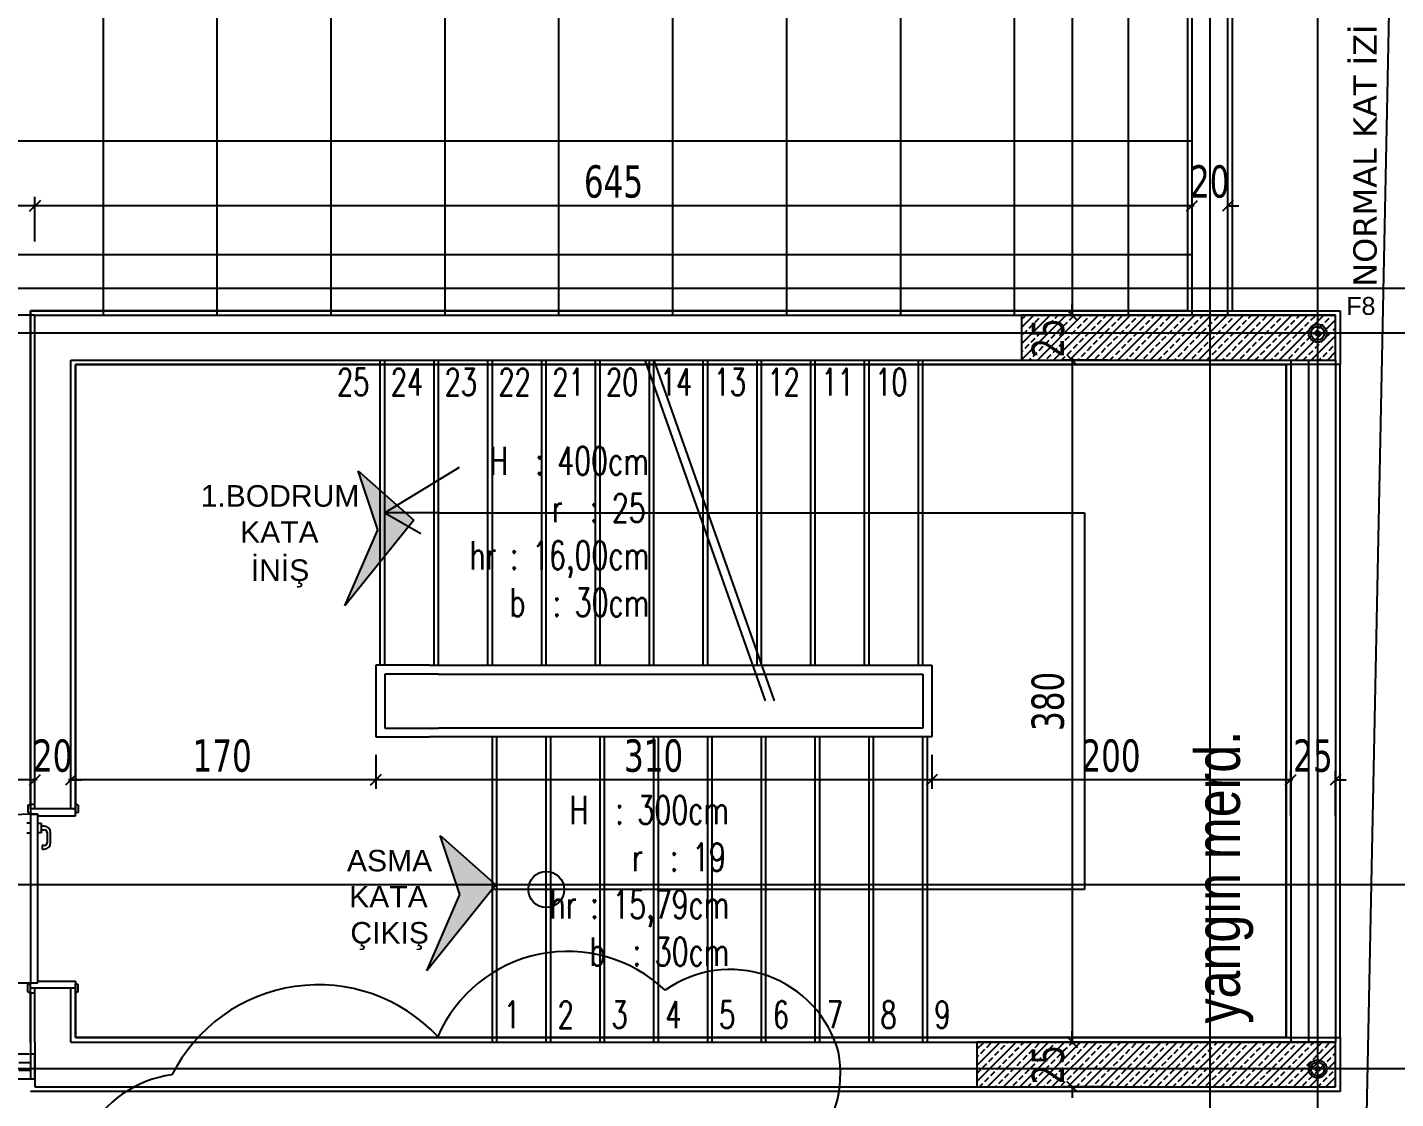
# Model space of a CAD drawing. Header units: millimetres. Extents: x 43168.9 to 43194.6, y -25545.1 to -25543.4.
# Drawn here: x 43172.054 to 43172.2066, y -25544.5522 to -25544.4328 of the extents above; entities that cross this region are included whole.
import ezdxf
from ezdxf.enums import TextEntityAlignment as Align

# ---------------------------------------------------------------- set-up
doc = ezdxf.new("R2010")
doc.units = ezdxf.units.MM
doc.header["$LTSCALE"] = 200
for name, pattern in [('DASHDOT', [1, 0.5, -0.25, 0, -0.25]), ('DASHDOT2', [0.5, 0.25, -0.125, 0, -0.125]), ('DOT2', [0.125, 0, -0.125]), ('HIDDEN2', [0.1875, 0.125, -0.0625])]:
    doc.linetypes.add(name, pattern=pattern)
for name, color, linetype in [('aks_sgh', 5, 'DASHDOT2'), ('dograma_sgh', 43, 'Continuous'), ('duv_sgh', 4, 'Continuous'), ('gor-3_sgh', 191, 'Continuous'), ('gor-4_sgh', 17, 'Continuous'), ('izd-alt_sgh', 8, 'HIDDEN2'), ('izd.tas.ust_sgh', 213, 'DOT2'), ('kesitcizgisi_sgh', 22, 'Continuous'), ('kolon-b.a_sgh', 6, 'Continuous'), ('merdi_sgh', 3, 'Continuous'), ('olcuic_sgh', 183, 'Continuous'), ('sembol_sgh', 8, 'Continuous'), ('siva_sgh', 145, 'Continuous'), ('tarama-betonarme_sgh', 223, 'Continuous'), ('tarama-zemin_sgh', 197, 'Continuous'), ('yapi-yaklasma_sgh', 41, 'DASHDOT'), ('yazi-genel_sgh', 7, 'Continuous'), ('yazi-mahal_sgh', 12, 'Continuous'), ('yazi-merdi_sgh', 9, 'Continuous')]:
    doc.layers.add(name, color=color, linetype=linetype)
doc.styles.add('1-200', font='arial.ttf', dxfattribs={"height": 60})
doc.styles.add('dim', font='VERDANA.TTF', dxfattribs={"width": 0.7})
doc.styles.add('text1', font='VERDANA.TTF')
doc.styles.add('text2', font='arial.ttf')
doc.styles.add('text3', font='simplex8.shx', dxfattribs={"width": 0.7})

msp = doc.modelspace()

# ---------------------------------------------------------------- hatches: boundary and pattern name
h = msp.add_hatch(color=256)
edge = h.paths.add_edge_path()
edge.add_arc((43172.19788, -25544.46692), 0.001, 0, 360)
edge = h.paths.add_edge_path(flags=16)
edge.add_arc((43172.19788, -25544.46692), 0.00075, 0, 360)
for points in [[(43172.0909, -25544.48227), (43172.09711, -25544.48775), (43172.08942, -25544.49732), (43172.09309, -25544.48883)], [(43172.10006, -25544.52291), (43172.10627, -25544.52839), (43172.09857, -25544.53797), (43172.10224, -25544.52947)]]:
    msp.add_hatch(color=251).paths.add_polyline_path(points)
h = msp.add_hatch(color=256)
edge = h.paths.add_edge_path()
edge.add_arc((43172.19788, -25544.54892), 0.001, 0, 360)
edge = h.paths.add_edge_path(flags=16)
edge.add_arc((43172.19788, -25544.54892), 0.00075, 0, 360)

# ---------------------------------------------------------------- linework, layer by layer
at = {"color": 0, "linetype": 'ByBlock', "lineweight": -2}
for p, q in [((43172.05548, -25544.45211), (43172.05428, -25544.45331)), ((43172.05428, -25544.45331), (43172.05548, -25544.45211)), ((43172.18328, -25544.45331), (43172.18448, -25544.45211)), ((43172.18328, -25544.45331), (43172.18448, -25544.45211)), ((43172.18848, -25544.45211), (43172.18728, -25544.45331)), ((43172.16991, -25544.46432), (43172.17111, -25544.46552)), ((43172.16991, -25544.46432), (43172.17111, -25544.46552)), ((43172.19768, -25544.46712), (43172.19768, -25544.46672)), ((43172.19768, -25544.46672), (43172.19808, -25544.46672)), ((43172.19808, -25544.46712), (43172.19768, -25544.46712)), ((43172.19781, -25544.46685), (43172.19795, -25544.46699)), ((43172.19781, -25544.46699), (43172.19795, -25544.46685)), ((43172.19808, -25544.46672), (43172.19808, -25544.46712)), ((43172.17111, -25544.47052), (43172.16991, -25544.46932)), ((43172.17111, -25544.47052), (43172.16991, -25544.46932)), ((43172.05428, -25544.5173), (43172.05548, -25544.5161)), ((43172.05428, -25544.5173), (43172.05548, -25544.5161)), ((43172.05948, -25544.5161), (43172.05828, -25544.5173)), ((43172.05948, -25544.5161), (43172.05828, -25544.5173)), ((43172.09348, -25544.5161), (43172.09228, -25544.5173)), ((43172.09228, -25544.5173), (43172.09348, -25544.5161)), ((43172.15548, -25544.5161), (43172.15428, -25544.5173)), ((43172.15428, -25544.5173), (43172.15548, -25544.5161)), ((43172.19428, -25544.5173), (43172.19548, -25544.5161)), ((43172.19428, -25544.5173), (43172.19548, -25544.5161)), ((43172.20048, -25544.5161), (43172.19928, -25544.5173)), ((43172.16991, -25544.54532), (43172.17111, -25544.54652)), ((43172.16991, -25544.54532), (43172.17111, -25544.54652)), ((43172.19768, -25544.54912), (43172.19768, -25544.54872)), ((43172.19768, -25544.54872), (43172.19808, -25544.54872)), ((43172.19781, -25544.54885), (43172.19795, -25544.54899)), ((43172.19781, -25544.54899), (43172.19795, -25544.54885)), ((43172.19808, -25544.54872), (43172.19808, -25544.54912)), ((43172.17111, -25544.55152), (43172.16991, -25544.55032)), ((43172.19808, -25544.54912), (43172.19768, -25544.54912))]:
    msp.add_line(p, q, dxfattribs=at)
at = {"color": 0}
for p, q in [((43172.0909, -25544.48227), (43172.09711, -25544.48775)), ((43172.09309, -25544.48883), (43172.0909, -25544.48227)), ((43172.09711, -25544.48775), (43172.08942, -25544.49732)), ((43172.08942, -25544.49732), (43172.09309, -25544.48883)), ((43172.10006, -25544.52291), (43172.10627, -25544.52839)), ((43172.10224, -25544.52947), (43172.10006, -25544.52291)), ((43172.10627, -25544.52839), (43172.09857, -25544.53797)), ((43172.09857, -25544.53797), (43172.10224, -25544.52947))]:
    msp.add_line(p, q, dxfattribs=at)
at = {"color": 0, "linetype": 'Continuous', "lineweight": -2}
for centre, radius in [((43172.19788, -25544.46692), 0.001), ((43172.19788, -25544.46692), 0.00075), ((43172.19788, -25544.54892), 0.001), ((43172.19788, -25544.54892), 0.00075)]:
    msp.add_circle(centre, radius, dxfattribs=at)
for centre, radius, start, end in [((43172.11426, -25544.55159), 0.01578, 46.492, 156.492), ((43172.13238, -25544.55035), 0.01252, 15.4341, 125.4341), ((43172.08647, -25544.55782), 0.01828, 43.243, 153.243), ((43172.13189, -25544.54941), 0.01279, 260.8187, 10.8187), ((43172.07174, -25544.56191), 0.01243, 97.3446, 207.3446)]:
    msp.add_arc(centre, radius, start, end)
at = {"layer": 'aks_sgh'}
for p, q in [((43172.18588, -25543.74092), (43172.18588, -25544.60992)), ((43172.19788, -25543.74092), (43172.19788, -25544.60992)), ((43172.26688, -25544.46192), (43171.46488, -25544.46192)), ((43172.26688, -25544.46692), (43171.46488, -25544.46692)), ((43172.26688, -25544.54892), (43171.46488, -25544.54892))]:
    msp.add_line(p, q, dxfattribs=at)
at = {"layer": 'dograma_sgh'}
for p, q in [((43172.05408, -25544.51952), (43172.05438, -25544.51942)), ((43172.05408, -25544.51952), (43172.05408, -25544.52032)), ((43172.05438, -25544.51942), (43172.05438, -25544.52042)), ((43172.05938, -25544.51992), (43172.05438, -25544.51992)), ((43172.05438, -25544.51992), (43172.05438, -25544.52052)), ((43172.05968, -25544.51952), (43172.05938, -25544.51942)), ((43172.05938, -25544.51942), (43172.05938, -25544.52042)), ((43172.05938, -25544.52072), (43172.05938, -25544.51992)), ((43172.05968, -25544.51952), (43172.05968, -25544.52032)), ((43172.05408, -25544.52032), (43172.05438, -25544.52042)), ((43172.05518, -25544.52052), (43172.05438, -25544.52052)), ((43172.05438, -25544.52052), (43172.05438, -25544.53932)), ((43172.05438, -25544.52052), (43172.05468, -25544.52052)), ((43172.05468, -25544.52052), (43172.05518, -25544.52052)), ((43172.05518, -25544.53932), (43172.05518, -25544.52052)), ((43172.05518, -25544.52052), (43172.05518, -25544.52072)), ((43172.05518, -25544.52072), (43172.05938, -25544.52072)), ((43172.05968, -25544.52032), (43172.05938, -25544.52042)), ((43172.05438, -25544.52152), (43172.05398, -25544.52152)), ((43172.05398, -25544.52262), (43172.05438, -25544.52262)), ((43172.05518, -25544.52152), (43172.05558, -25544.52152)), ((43172.05558, -25544.52262), (43172.05518, -25544.52262)), ((43172.05558, -25544.52152), (43172.05558, -25544.52262)), ((43172.05592, -25544.52187), (43172.05558, -25544.52187)), ((43172.05558, -25544.52227), (43172.05592, -25544.52227)), ((43172.05622, -25544.52257), (43172.05622, -25544.52371)), ((43172.05662, -25544.52371), (43172.05662, -25544.52257)), ((43172.05592, -25544.52401), (43172.05568, -25544.52401)), ((43172.05568, -25544.52401), (43172.05568, -25544.52441)), ((43172.05568, -25544.52441), (43172.05592, -25544.52441)), ((43172.05408, -25544.53952), (43172.05438, -25544.53942)), ((43172.05408, -25544.54032), (43172.05408, -25544.53952)), ((43172.05438, -25544.53932), (43172.05518, -25544.53932)), ((43172.05438, -25544.53992), (43172.05438, -25544.53932)), ((43172.05438, -25544.53932), (43172.05468, -25544.53932)), ((43172.05438, -25544.54042), (43172.05438, -25544.53942)), ((43172.05468, -25544.53932), (43172.05518, -25544.53932)), ((43172.05518, -25544.53932), (43172.05518, -25544.53912)), ((43172.05518, -25544.53912), (43172.05938, -25544.53912)), ((43172.05938, -25544.53912), (43172.05938, -25544.53992)), ((43172.05968, -25544.53952), (43172.05938, -25544.53942)), ((43172.05938, -25544.54042), (43172.05938, -25544.53942)), ((43172.05968, -25544.54032), (43172.05968, -25544.53952)), ((43172.05408, -25544.54032), (43172.05438, -25544.54042)), ((43172.05938, -25544.53992), (43172.05438, -25544.53992)), ((43172.05968, -25544.54032), (43172.05938, -25544.54042)), ((43172.05488, -25544.54728), (43172.05439, -25544.54728)), ((43172.05439, -25544.54728), (43172.05439, -25544.55001)), ((43172.05488, -25544.55001), (43172.05488, -25544.54728)), ((43172.05306, -25544.54819), (43172.05439, -25544.54819)), ((43172.05439, -25544.54819), (43172.05439, -25544.5491)), ((43172.05439, -25544.5491), (43172.05306, -25544.5491)), ((43172.05439, -25544.55001), (43172.05488, -25544.55001))]:
    msp.add_line(p, q, dxfattribs=at)
at = {"layer": 'dograma_sgh', "color": 145}
msp.add_line((43172.03558, -25544.53932), (43172.05438, -25544.53932), dxfattribs=at)
msp.add_arc((43172.05438, -25544.53932), 0.0188, 90, 180, dxfattribs=at)
at = {"layer": 'dograma_sgh'}
for centre, radius, start, end in [((43172.05592, -25544.52257), 0.0007, 360, 90), ((43172.05592, -25544.52257), 0.0003, 360, 90), ((43172.05592, -25544.52371), 0.0003, 270, 360), ((43172.05592, -25544.52371), 0.0007, 270, 360)]:
    msp.add_arc(centre, radius, start, end, dxfattribs=at)
at = {"layer": 'duv_sgh'}
for p, q in [((43172.18388, -25544.46492), (43172.18388, -25544.34992)), ((43172.18788, -25544.46492), (43172.18788, -25544.34992)), ((43172.05488, -25544.51992), (43172.05488, -25544.46492)), ((43172.05488, -25544.46492), (43172.19988, -25544.46492)), ((43172.19988, -25544.46992), (43172.19988, -25544.46492)), ((43172.05888, -25544.51992), (43172.05888, -25544.46992)), ((43172.05888, -25544.46992), (43172.19488, -25544.46992)), ((43172.19488, -25544.46992), (43172.19988, -25544.46992)), ((43172.05938, -25544.51992), (43172.05438, -25544.51992)), ((43172.05938, -25544.53992), (43172.05438, -25544.53992)), ((43172.05488, -25544.54592), (43172.05488, -25544.53992)), ((43172.05888, -25544.54592), (43172.05888, -25544.53992)), ((43172.05488, -25544.54592), (43172.05488, -25544.55092)), ((43172.05488, -25544.54592), (43172.05488, -25544.54592)), ((43172.05888, -25544.54592), (43172.19488, -25544.54592)), ((43172.19488, -25544.54592), (43172.19988, -25544.54592)), ((43172.19988, -25544.55092), (43172.19988, -25544.54592)), ((43172.05488, -25544.55092), (43172.19988, -25544.55092))]:
    msp.add_line(p, q, dxfattribs=at)
at = {"layer": 'gor-3_sgh'}
for p, q in [((43172.19438, -25544.54542), (43172.19438, -25544.47042)), ((43172.20038, -25544.54542), (43172.20038, -25544.47042))]:
    msp.add_line(p, q, dxfattribs=at)
at = {"layer": 'gor-4_sgh'}
for p, q in [((43172.19688, -25544.46992), (43172.19688, -25544.54592)), ((43172.19788, -25544.46992), (43172.19788, -25544.54592)), ((43172.05422, -25544.54728), (43172.01137, -25544.54728)), ((43172.03155, -25544.55001), (43172.05453, -25544.55001))]:
    msp.add_line(p, q, dxfattribs=at)
at = {"layer": 'izd-alt_sgh'}
for p, q in [((43172.09338, -25544.50392), (43172.09338, -25544.46992)), ((43172.09938, -25544.50392), (43172.09938, -25544.46992)), ((43172.10538, -25544.50392), (43172.10538, -25544.46992)), ((43172.11138, -25544.50392), (43172.11138, -25544.46992)), ((43172.11738, -25544.50392), (43172.11738, -25544.46992)), ((43172.12338, -25544.50392), (43172.12338, -25544.46992)), ((43172.12938, -25544.50392), (43172.12938, -25544.46992)), ((43172.13538, -25544.50392), (43172.13538, -25544.46992)), ((43172.14138, -25544.50392), (43172.14138, -25544.46992)), ((43172.14738, -25544.50392), (43172.14738, -25544.46992)), ((43172.15338, -25544.50392), (43172.15338, -25544.46992)), ((43172.19488, -25544.46992), (43172.19488, -25544.54592)), ((43172.19988, -25544.46992), (43172.19988, -25544.54592)), ((43172.10638, -25544.54592), (43172.10638, -25544.51192)), ((43172.11238, -25544.54592), (43172.11238, -25544.51192)), ((43172.11838, -25544.54592), (43172.11838, -25544.51192)), ((43172.12438, -25544.54592), (43172.12438, -25544.51192)), ((43172.13038, -25544.54592), (43172.13038, -25544.51192)), ((43172.13638, -25544.54592), (43172.13638, -25544.51192)), ((43172.14238, -25544.54592), (43172.14238, -25544.51192)), ((43172.14838, -25544.54592), (43172.14838, -25544.51192)), ((43172.15438, -25544.54592), (43172.15438, -25544.51192))]:
    msp.add_line(p, q, dxfattribs=at)
at = {"layer": 'izd.tas.ust_sgh'}
msp.add_line((43172.19988, -25543.86693), (43172.19988, -25544.46492), dxfattribs=at)
at = {"layer": 'kesitcizgisi_sgh', "linetype": 'DASHDOT'}
msp.add_line((43171.50963, -25544.52837), (43172.22213, -25544.52837), dxfattribs=at)
at = {"layer": 'kolon-b.a_sgh'}
for p, q in [((43172.19988, -25544.46492), (43172.16488, -25544.46492)), ((43172.16488, -25544.46492), (43172.16488, -25544.46992)), ((43172.19988, -25544.46992), (43172.19988, -25544.46492)), ((43172.16488, -25544.46992), (43172.19988, -25544.46992)), ((43172.19988, -25544.54592), (43172.15988, -25544.54592)), ((43172.15988, -25544.54592), (43172.15988, -25544.55092)), ((43172.19988, -25544.55092), (43172.19988, -25544.54592)), ((43172.15988, -25544.55092), (43172.19988, -25544.55092))]:
    msp.add_line(p, q, dxfattribs=at)
at = {"layer": 'merdi_sgh'}
for p, q in [((43172.09388, -25544.50392), (43172.09388, -25544.46992)), ((43172.09988, -25544.50392), (43172.09988, -25544.46992)), ((43172.10588, -25544.50392), (43172.10588, -25544.46992)), ((43172.11188, -25544.50392), (43172.11188, -25544.46992)), ((43172.11788, -25544.50392), (43172.11788, -25544.46992)), ((43172.12388, -25544.50392), (43172.12388, -25544.46992)), ((43172.12988, -25544.50392), (43172.12988, -25544.46992)), ((43172.13588, -25544.50392), (43172.13588, -25544.46992)), ((43172.14188, -25544.50392), (43172.14188, -25544.46992)), ((43172.14788, -25544.50392), (43172.14788, -25544.46992)), ((43172.15388, -25544.50392), (43172.15388, -25544.46992)), ((43172.10588, -25544.54592), (43172.10588, -25544.51192)), ((43172.11188, -25544.54592), (43172.11188, -25544.51192)), ((43172.11788, -25544.54592), (43172.11788, -25544.51192)), ((43172.12388, -25544.54592), (43172.12388, -25544.51192)), ((43172.12988, -25544.54592), (43172.12988, -25544.51192)), ((43172.13588, -25544.54592), (43172.13588, -25544.51192)), ((43172.14188, -25544.54592), (43172.14188, -25544.51192)), ((43172.14788, -25544.54592), (43172.14788, -25544.51192)), ((43172.15388, -25544.54592), (43172.15388, -25544.51192))]:
    msp.add_line(p, q, dxfattribs=at)
at = {"layer": 'merdi_sgh', "color": 43}
for p, q in [((43172.09888, -25544.50392), (43172.09288, -25544.50392)), ((43172.09288, -25544.50392), (43172.09288, -25544.51192)), ((43172.09888, -25544.50392), (43172.15488, -25544.50392)), ((43172.15488, -25544.50392), (43172.15488, -25544.50392)), ((43172.15488, -25544.50392), (43172.15488, -25544.51192)), ((43172.09988, -25544.50492), (43172.09388, -25544.50492)), ((43172.09388, -25544.50492), (43172.09388, -25544.51092)), ((43172.09988, -25544.50492), (43172.15388, -25544.50492)), ((43172.15388, -25544.50492), (43172.15388, -25544.50492)), ((43172.15388, -25544.50492), (43172.15388, -25544.51092)), ((43172.09288, -25544.51192), (43172.09888, -25544.51192)), ((43172.09388, -25544.51092), (43172.09988, -25544.51092)), ((43172.15488, -25544.51192), (43172.09888, -25544.51192)), ((43172.15388, -25544.51092), (43172.09988, -25544.51092)), ((43172.15388, -25544.51092), (43172.15388, -25544.51092)), ((43172.15488, -25544.51192), (43172.15488, -25544.51192))]:
    msp.add_line(p, q, dxfattribs=at)
at = {"layer": 'olcuic_sgh'}
for p, q in [((43172.17051, -25544.21767), (43172.17051, -25544.46517)), ((43172.05513, -25544.45271), (43172.01063, -25544.45271)), ((43172.18413, -25544.45271), (43172.05463, -25544.45271)), ((43172.05488, -25544.45671), (43172.05488, -25544.45171)), ((43172.05488, -25544.45671), (43172.05488, -25544.45171)), ((43172.18388, -25544.45271), (43172.18268, -25544.45271)), ((43172.18388, -25544.45671), (43172.18388, -25544.45171)), ((43172.18388, -25544.45671), (43172.18388, -25544.45171)), ((43172.18788, -25544.45671), (43172.18788, -25544.45171)), ((43172.18788, -25544.45271), (43172.18908, -25544.45271)), ((43172.17451, -25544.46492), (43172.16951, -25544.46492)), ((43172.17451, -25544.46492), (43172.16951, -25544.46492)), ((43172.17051, -25544.46492), (43172.17051, -25544.46372)), ((43172.17451, -25544.46992), (43172.16951, -25544.46992)), ((43172.17451, -25544.46992), (43172.16951, -25544.46992)), ((43172.17051, -25544.46967), (43172.17051, -25544.54617)), ((43172.17051, -25544.46992), (43172.17051, -25544.47112)), ((43172.09288, -25544.51392), (43172.09288, -25544.5177)), ((43172.09288, -25544.51392), (43172.09288, -25544.5177)), ((43172.15488, -25544.51392), (43172.15488, -25544.5177)), ((43172.15488, -25544.51392), (43172.15488, -25544.5177)), ((43172.05513, -25544.5167), (43172.01063, -25544.5167)), ((43172.05488, -25544.5167), (43172.05368, -25544.5167)), ((43172.05488, -25544.51792), (43172.05488, -25544.5157)), ((43172.05488, -25544.51792), (43172.05488, -25544.5157)), ((43172.09313, -25544.5167), (43172.05863, -25544.5167)), ((43172.05888, -25544.51792), (43172.05888, -25544.5157)), ((43172.05888, -25544.51792), (43172.05888, -25544.5157)), ((43172.05888, -25544.5167), (43172.06008, -25544.5167)), ((43172.15513, -25544.5167), (43172.09263, -25544.5167)), ((43172.19513, -25544.5167), (43172.15463, -25544.5167)), ((43172.19488, -25544.5167), (43172.19368, -25544.5167)), ((43172.19488, -25544.5207), (43172.19488, -25544.5157)), ((43172.19488, -25544.5207), (43172.19488, -25544.5157)), ((43172.19988, -25544.5207), (43172.19988, -25544.5157)), ((43172.19988, -25544.5167), (43172.20108, -25544.5167)), ((43172.17051, -25544.54592), (43172.17051, -25544.54472)), ((43172.17451, -25544.54592), (43172.16951, -25544.54592)), ((43172.17451, -25544.54592), (43172.16951, -25544.54592)), ((43172.17451, -25544.55092), (43172.16951, -25544.55092)), ((43172.17051, -25544.55092), (43172.17051, -25544.55212))]:
    msp.add_line(p, q, dxfattribs=at)
at = {"layer": 'sembol_sgh'}
for p, q in [((43172.12288, -25544.46992), (43172.13628, -25544.50788)), ((43172.12388, -25544.46992), (43172.13728, -25544.50788)), ((43172.10216, -25544.4819), (43172.09388, -25544.48692)), ((43172.09988, -25544.48692), (43172.09388, -25544.48692)), ((43172.09388, -25544.48692), (43172.09788, -25544.48923)), ((43172.09988, -25544.48692), (43172.17188, -25544.48692)), ((43172.17188, -25544.48692), (43172.17188, -25544.52892)), ((43172.17188, -25544.52892), (43172.10588, -25544.52892))]:
    msp.add_line(p, q, dxfattribs=at)
msp.add_circle((43172.11188, -25544.52892), 0.002, dxfattribs=at)
at = {"layer": 'siva_sgh'}
for p, q in [((43172.18788, -25544.46442), (43172.18788, -25544.33542)), ((43172.18838, -25544.46442), (43172.18838, -25544.33542)), ((43172.18338, -25544.35042), (43172.18338, -25544.46442)), ((43172.18338, -25544.46442), (43172.05438, -25544.46442)), ((43172.05438, -25544.46442), (43172.05438, -25544.51942)), ((43172.05438, -25544.51992), (43172.05438, -25544.46442)), ((43172.05438, -25544.46442), (43172.20038, -25544.46442)), ((43172.20038, -25544.46442), (43172.20038, -25544.47042)), ((43172.05938, -25544.51992), (43172.05938, -25544.47042)), ((43172.05938, -25544.47042), (43172.19438, -25544.47042)), ((43172.20038, -25544.47042), (43172.05938, -25544.47042)), ((43172.05938, -25544.47042), (43172.05938, -25544.51992)), ((43172.19438, -25544.47042), (43172.19438, -25544.54542)), ((43172.05438, -25544.51942), (43172.05488, -25544.51942)), ((43172.05918, -25544.51992), (43172.05938, -25544.51992)), ((43172.05438, -25544.54592), (43172.05438, -25544.53992)), ((43172.05438, -25544.54042), (43172.05488, -25544.54042)), ((43172.05438, -25544.54042), (43172.05438, -25544.54728)), ((43172.05938, -25544.53992), (43172.05918, -25544.53992)), ((43172.05938, -25544.54542), (43172.05938, -25544.53992)), ((43172.05938, -25544.53992), (43172.05938, -25544.54542)), ((43172.19438, -25544.54542), (43172.05938, -25544.54542)), ((43172.05938, -25544.54542), (43172.20038, -25544.54542)), ((43172.20038, -25544.54542), (43172.20038, -25544.55142)), ((43172.20038, -25544.55142), (43172.05438, -25544.55142)), ((43172.05438, -25544.55142), (43172.05438, -25544.55142))]:
    msp.add_line(p, q, dxfattribs=at)
at = {"layer": 'tarama-betonarme_sgh'}
for p, q in [((43172.16488, -25544.46629), (43172.16625, -25544.46492)), ((43172.16488, -25544.46809), (43172.16805, -25544.46492)), ((43172.16488, -25544.46988), (43172.16984, -25544.46492)), ((43172.16488, -25544.46539), (43172.16526, -25544.46501)), ((43172.16664, -25544.46992), (43172.17164, -25544.46492)), ((43172.16706, -25544.46501), (43172.16715, -25544.46492)), ((43172.16844, -25544.46992), (43172.17344, -25544.46492)), ((43172.16863, -25544.46523), (43172.16895, -25544.46492)), ((43172.1702, -25544.46546), (43172.17065, -25544.46501)), ((43172.17023, -25544.46992), (43172.17523, -25544.46492)), ((43172.17203, -25544.46992), (43172.17703, -25544.46492)), ((43172.17245, -25544.46501), (43172.17254, -25544.46492)), ((43172.17382, -25544.46992), (43172.17882, -25544.46492)), ((43172.17402, -25544.46523), (43172.17433, -25544.46492)), ((43172.17559, -25544.46546), (43172.17604, -25544.46501)), ((43172.17562, -25544.46992), (43172.18062, -25544.46492)), ((43172.17742, -25544.46992), (43172.18242, -25544.46492)), ((43172.17784, -25544.46501), (43172.17793, -25544.46492)), ((43172.17921, -25544.46992), (43172.18421, -25544.46492)), ((43172.17941, -25544.46523), (43172.17972, -25544.46492)), ((43172.18098, -25544.46546), (43172.18143, -25544.46501)), ((43172.18101, -25544.46992), (43172.18601, -25544.46492)), ((43172.1828, -25544.46992), (43172.1878, -25544.46492)), ((43172.18322, -25544.46501), (43172.18331, -25544.46492)), ((43172.1846, -25544.46992), (43172.1896, -25544.46492)), ((43172.1848, -25544.46523), (43172.18511, -25544.46492)), ((43172.18637, -25544.46546), (43172.18682, -25544.46501)), ((43172.1864, -25544.46992), (43172.1914, -25544.46492)), ((43172.18819, -25544.46992), (43172.19319, -25544.46492)), ((43172.18861, -25544.46501), (43172.1887, -25544.46492)), ((43172.18999, -25544.46992), (43172.19499, -25544.46492)), ((43172.19018, -25544.46523), (43172.1905, -25544.46492)), ((43172.19176, -25544.46546), (43172.1922, -25544.46501)), ((43172.19178, -25544.46992), (43172.19678, -25544.46492)), ((43172.19358, -25544.46992), (43172.19858, -25544.46492)), ((43172.194, -25544.46501), (43172.19409, -25544.46492)), ((43172.19557, -25544.46523), (43172.19589, -25544.46492)), ((43172.19714, -25544.46546), (43172.19759, -25544.46501)), ((43172.19939, -25544.46501), (43172.19948, -25544.46492)), ((43172.16571, -25544.46636), (43172.16616, -25544.46591)), ((43172.16639, -25544.46568), (43172.16683, -25544.46523)), ((43172.16728, -25544.46658), (43172.16773, -25544.46613)), ((43172.16796, -25544.46591), (43172.16841, -25544.46546)), ((43172.16886, -25544.46681), (43172.1693, -25544.46636)), ((43172.16953, -25544.46613), (43172.16998, -25544.46568)), ((43172.1711, -25544.46636), (43172.17155, -25544.46591)), ((43172.17177, -25544.46568), (43172.17222, -25544.46523)), ((43172.17267, -25544.46658), (43172.17312, -25544.46613)), ((43172.17335, -25544.46591), (43172.17379, -25544.46546)), ((43172.17424, -25544.46681), (43172.17469, -25544.46636)), ((43172.17492, -25544.46613), (43172.17537, -25544.46568)), ((43172.17649, -25544.46636), (43172.17694, -25544.46591)), ((43172.17716, -25544.46568), (43172.17761, -25544.46523)), ((43172.17806, -25544.46658), (43172.17851, -25544.46613)), ((43172.17873, -25544.46591), (43172.17918, -25544.46546)), ((43172.17963, -25544.46681), (43172.18008, -25544.46636)), ((43172.18031, -25544.46613), (43172.18075, -25544.46568)), ((43172.18188, -25544.46636), (43172.18233, -25544.46591)), ((43172.18255, -25544.46568), (43172.183, -25544.46523)), ((43172.18345, -25544.46658), (43172.1839, -25544.46613)), ((43172.18412, -25544.46591), (43172.18457, -25544.46546)), ((43172.18502, -25544.46681), (43172.18547, -25544.46636)), ((43172.18569, -25544.46613), (43172.18614, -25544.46568)), ((43172.18726, -25544.46636), (43172.18771, -25544.46591)), ((43172.18794, -25544.46568), (43172.18839, -25544.46523)), ((43172.18884, -25544.46658), (43172.18929, -25544.46613)), ((43172.18951, -25544.46591), (43172.18996, -25544.46546)), ((43172.19041, -25544.46681), (43172.19086, -25544.46636)), ((43172.19108, -25544.46613), (43172.19153, -25544.46568)), ((43172.19265, -25544.46636), (43172.1931, -25544.46591)), ((43172.19333, -25544.46568), (43172.19378, -25544.46523)), ((43172.19422, -25544.46658), (43172.19467, -25544.46613)), ((43172.1949, -25544.46591), (43172.19535, -25544.46546)), ((43172.19538, -25544.46992), (43172.19988, -25544.46542)), ((43172.1958, -25544.46681), (43172.19625, -25544.46636)), ((43172.19647, -25544.46613), (43172.19692, -25544.46568)), ((43172.19804, -25544.46636), (43172.19849, -25544.46591)), ((43172.19871, -25544.46568), (43172.19916, -25544.46523)), ((43172.19961, -25544.46658), (43172.19988, -25544.46631)), ((43172.16504, -25544.46703), (43172.16549, -25544.46658)), ((43172.16594, -25544.46793), (43172.16639, -25544.46748)), ((43172.16661, -25544.46725), (43172.16706, -25544.46681)), ((43172.16751, -25544.46815), (43172.16796, -25544.4677)), ((43172.16818, -25544.46748), (43172.16863, -25544.46703)), ((43172.16908, -25544.46838), (43172.16953, -25544.46793)), ((43172.16975, -25544.4677), (43172.1702, -25544.46725)), ((43172.17043, -25544.46703), (43172.17088, -25544.46658)), ((43172.17133, -25544.46793), (43172.17177, -25544.46748)), ((43172.172, -25544.46725), (43172.17245, -25544.46681)), ((43172.1729, -25544.46815), (43172.17335, -25544.4677)), ((43172.17357, -25544.46748), (43172.17402, -25544.46703)), ((43172.17447, -25544.46838), (43172.17492, -25544.46793)), ((43172.17514, -25544.4677), (43172.17559, -25544.46725)), ((43172.17582, -25544.46703), (43172.17626, -25544.46658)), ((43172.17671, -25544.46793), (43172.17716, -25544.46748)), ((43172.17739, -25544.46725), (43172.17784, -25544.46681)), ((43172.17828, -25544.46815), (43172.17873, -25544.4677)), ((43172.17896, -25544.46748), (43172.17941, -25544.46703)), ((43172.17986, -25544.46838), (43172.18031, -25544.46793)), ((43172.18053, -25544.4677), (43172.18098, -25544.46725)), ((43172.1812, -25544.46703), (43172.18165, -25544.46658)), ((43172.1821, -25544.46793), (43172.18255, -25544.46748)), ((43172.18277, -25544.46725), (43172.18322, -25544.46681)), ((43172.18367, -25544.46815), (43172.18412, -25544.4677)), ((43172.18435, -25544.46748), (43172.1848, -25544.46703)), ((43172.18524, -25544.46838), (43172.18569, -25544.46793)), ((43172.18592, -25544.4677), (43172.18637, -25544.46725)), ((43172.18659, -25544.46703), (43172.18704, -25544.46658)), ((43172.18749, -25544.46793), (43172.18794, -25544.46748)), ((43172.18816, -25544.46725), (43172.18861, -25544.46681)), ((43172.18906, -25544.46815), (43172.18951, -25544.4677)), ((43172.18973, -25544.46748), (43172.19018, -25544.46703)), ((43172.19063, -25544.46838), (43172.19108, -25544.46793)), ((43172.19131, -25544.4677), (43172.19176, -25544.46725)), ((43172.19198, -25544.46703), (43172.19243, -25544.46658)), ((43172.19288, -25544.46793), (43172.19333, -25544.46748)), ((43172.19355, -25544.46725), (43172.194, -25544.46681)), ((43172.19445, -25544.46815), (43172.1949, -25544.4677)), ((43172.19512, -25544.46748), (43172.19557, -25544.46703)), ((43172.19602, -25544.46838), (43172.19647, -25544.46793)), ((43172.19669, -25544.4677), (43172.19714, -25544.46725)), ((43172.19717, -25544.46992), (43172.19988, -25544.46721)), ((43172.19737, -25544.46703), (43172.19782, -25544.46658)), ((43172.19827, -25544.46793), (43172.19871, -25544.46748)), ((43172.19894, -25544.46725), (43172.19939, -25544.46681)), ((43172.16488, -25544.46899), (43172.16504, -25544.46883)), ((43172.16526, -25544.4686), (43172.16571, -25544.46815)), ((43172.16616, -25544.4695), (43172.16661, -25544.46905)), ((43172.16683, -25544.46883), (43172.16728, -25544.46838)), ((43172.16773, -25544.46972), (43172.16818, -25544.46928)), ((43172.16841, -25544.46905), (43172.16886, -25544.4686)), ((43172.16933, -25544.46992), (43172.16975, -25544.4695)), ((43172.16998, -25544.46928), (43172.17043, -25544.46883)), ((43172.17065, -25544.4686), (43172.1711, -25544.46815)), ((43172.17155, -25544.4695), (43172.172, -25544.46905)), ((43172.17222, -25544.46883), (43172.17267, -25544.46838)), ((43172.17312, -25544.46972), (43172.17357, -25544.46928)), ((43172.17379, -25544.46905), (43172.17424, -25544.4686)), ((43172.17472, -25544.46992), (43172.17514, -25544.4695)), ((43172.17537, -25544.46928), (43172.17582, -25544.46883)), ((43172.17604, -25544.4686), (43172.17649, -25544.46815)), ((43172.17694, -25544.4695), (43172.17739, -25544.46905)), ((43172.17761, -25544.46883), (43172.17806, -25544.46838)), ((43172.17851, -25544.46972), (43172.17896, -25544.46928)), ((43172.17918, -25544.46905), (43172.17963, -25544.4686)), ((43172.18011, -25544.46992), (43172.18053, -25544.4695)), ((43172.18075, -25544.46928), (43172.1812, -25544.46883)), ((43172.18143, -25544.4686), (43172.18188, -25544.46815)), ((43172.18233, -25544.4695), (43172.18277, -25544.46905)), ((43172.183, -25544.46883), (43172.18345, -25544.46838)), ((43172.1839, -25544.46972), (43172.18435, -25544.46928)), ((43172.18457, -25544.46905), (43172.18502, -25544.4686)), ((43172.1855, -25544.46992), (43172.18592, -25544.4695)), ((43172.18614, -25544.46928), (43172.18659, -25544.46883)), ((43172.18682, -25544.4686), (43172.18726, -25544.46815)), ((43172.18771, -25544.4695), (43172.18816, -25544.46905)), ((43172.18839, -25544.46883), (43172.18884, -25544.46838)), ((43172.18929, -25544.46972), (43172.18973, -25544.46928)), ((43172.18996, -25544.46905), (43172.19041, -25544.4686)), ((43172.19089, -25544.46992), (43172.19131, -25544.4695)), ((43172.19153, -25544.46928), (43172.19198, -25544.46883)), ((43172.1922, -25544.4686), (43172.19265, -25544.46815)), ((43172.1931, -25544.4695), (43172.19355, -25544.46905)), ((43172.19378, -25544.46883), (43172.19422, -25544.46838)), ((43172.19467, -25544.46972), (43172.19512, -25544.46928)), ((43172.19535, -25544.46905), (43172.1958, -25544.4686)), ((43172.19627, -25544.46992), (43172.19669, -25544.4695)), ((43172.19692, -25544.46928), (43172.19737, -25544.46883)), ((43172.19759, -25544.4686), (43172.19804, -25544.46815)), ((43172.19849, -25544.4695), (43172.19894, -25544.46905)), ((43172.19897, -25544.46992), (43172.19988, -25544.46901)), ((43172.19916, -25544.46883), (43172.19961, -25544.46838)), ((43172.19984, -25544.46815), (43172.19988, -25544.46811)), ((43172.16574, -25544.46992), (43172.16594, -25544.46972)), ((43172.17113, -25544.46992), (43172.17133, -25544.46972)), ((43172.17652, -25544.46992), (43172.17671, -25544.46972)), ((43172.18191, -25544.46992), (43172.1821, -25544.46972)), ((43172.18729, -25544.46992), (43172.18749, -25544.46972)), ((43172.19268, -25544.46992), (43172.19288, -25544.46972)), ((43172.19807, -25544.46992), (43172.19827, -25544.46972)), ((43172.15988, -25544.54673), (43172.16069, -25544.54592)), ((43172.15988, -25544.54852), (43172.16248, -25544.54592)), ((43172.15988, -25544.55032), (43172.16428, -25544.54592)), ((43172.15988, -25544.54762), (43172.1601, -25544.5474)), ((43172.16032, -25544.54718), (43172.16077, -25544.54673)), ((43172.161, -25544.54651), (43172.16145, -25544.54606)), ((43172.16107, -25544.55092), (43172.16607, -25544.54592)), ((43172.1619, -25544.5474), (43172.16234, -25544.54695)), ((43172.16257, -25544.54673), (43172.16302, -25544.54628)), ((43172.16287, -25544.55092), (43172.16787, -25544.54592)), ((43172.16324, -25544.54606), (43172.16338, -25544.54592)), ((43172.16347, -25544.54763), (43172.16392, -25544.54718)), ((43172.16414, -25544.54695), (43172.16459, -25544.54651)), ((43172.16467, -25544.55092), (43172.16967, -25544.54592)), ((43172.16481, -25544.54628), (43172.16518, -25544.54592)), ((43172.16504, -25544.54785), (43172.16549, -25544.5474)), ((43172.16571, -25544.54718), (43172.16616, -25544.54673)), ((43172.16639, -25544.54651), (43172.16683, -25544.54606)), ((43172.16646, -25544.55092), (43172.17146, -25544.54592)), ((43172.16728, -25544.5474), (43172.16773, -25544.54695)), ((43172.16796, -25544.54673), (43172.16841, -25544.54628)), ((43172.16826, -25544.55092), (43172.17326, -25544.54592)), ((43172.16863, -25544.54606), (43172.16877, -25544.54592)), ((43172.16886, -25544.54763), (43172.1693, -25544.54718)), ((43172.16953, -25544.54695), (43172.16998, -25544.54651)), ((43172.17005, -25544.55092), (43172.17505, -25544.54592)), ((43172.1702, -25544.54628), (43172.17056, -25544.54592)), ((43172.17043, -25544.54785), (43172.17088, -25544.5474)), ((43172.1711, -25544.54718), (43172.17155, -25544.54673)), ((43172.17177, -25544.54651), (43172.17222, -25544.54606)), ((43172.17185, -25544.55092), (43172.17685, -25544.54592)), ((43172.17267, -25544.5474), (43172.17312, -25544.54695)), ((43172.17335, -25544.54673), (43172.17379, -25544.54628)), ((43172.17365, -25544.55092), (43172.17865, -25544.54592)), ((43172.17402, -25544.54606), (43172.17416, -25544.54592)), ((43172.17424, -25544.54763), (43172.17469, -25544.54718)), ((43172.17492, -25544.54695), (43172.17537, -25544.54651)), ((43172.17544, -25544.55092), (43172.18044, -25544.54592)), ((43172.17559, -25544.54628), (43172.17595, -25544.54592)), ((43172.17582, -25544.54785), (43172.17626, -25544.5474)), ((43172.17649, -25544.54718), (43172.17694, -25544.54673)), ((43172.17716, -25544.54651), (43172.17761, -25544.54606)), ((43172.17724, -25544.55092), (43172.18224, -25544.54592)), ((43172.17806, -25544.5474), (43172.17851, -25544.54695)), ((43172.17873, -25544.54673), (43172.17918, -25544.54628)), ((43172.17903, -25544.55092), (43172.18403, -25544.54592)), ((43172.17941, -25544.54606), (43172.17954, -25544.54592)), ((43172.17963, -25544.54763), (43172.18008, -25544.54718)), ((43172.18031, -25544.54695), (43172.18075, -25544.54651)), ((43172.18083, -25544.55092), (43172.18583, -25544.54592)), ((43172.18098, -25544.54628), (43172.18134, -25544.54592)), ((43172.1812, -25544.54785), (43172.18165, -25544.5474)), ((43172.18188, -25544.54718), (43172.18233, -25544.54673)), ((43172.18255, -25544.54651), (43172.183, -25544.54606)), ((43172.18263, -25544.55092), (43172.18763, -25544.54592)), ((43172.18345, -25544.5474), (43172.1839, -25544.54695)), ((43172.18412, -25544.54673), (43172.18457, -25544.54628)), ((43172.18442, -25544.55092), (43172.18942, -25544.54592)), ((43172.1848, -25544.54606), (43172.18493, -25544.54592)), ((43172.18502, -25544.54763), (43172.18547, -25544.54718)), ((43172.18569, -25544.54695), (43172.18614, -25544.54651)), ((43172.18622, -25544.55092), (43172.19122, -25544.54592)), ((43172.18637, -25544.54628), (43172.18673, -25544.54592)), ((43172.18659, -25544.54785), (43172.18704, -25544.5474)), ((43172.18726, -25544.54718), (43172.18771, -25544.54673)), ((43172.18794, -25544.54651), (43172.18839, -25544.54606)), ((43172.18801, -25544.55092), (43172.19301, -25544.54592)), ((43172.18884, -25544.5474), (43172.18929, -25544.54695)), ((43172.18951, -25544.54673), (43172.18996, -25544.54628)), ((43172.18981, -25544.55092), (43172.19481, -25544.54592)), ((43172.19018, -25544.54606), (43172.19032, -25544.54592)), ((43172.19041, -25544.54763), (43172.19086, -25544.54718)), ((43172.19108, -25544.54695), (43172.19153, -25544.54651)), ((43172.19161, -25544.55092), (43172.19661, -25544.54592)), ((43172.19176, -25544.54628), (43172.19212, -25544.54592)), ((43172.19198, -25544.54785), (43172.19243, -25544.5474)), ((43172.19265, -25544.54718), (43172.1931, -25544.54673)), ((43172.19333, -25544.54651), (43172.19378, -25544.54606)), ((43172.1934, -25544.55092), (43172.1984, -25544.54592)), ((43172.19422, -25544.5474), (43172.19467, -25544.54695)), ((43172.1949, -25544.54673), (43172.19535, -25544.54628)), ((43172.1952, -25544.55092), (43172.19988, -25544.54624)), ((43172.19557, -25544.54606), (43172.19571, -25544.54592)), ((43172.1958, -25544.54763), (43172.19625, -25544.54718)), ((43172.19647, -25544.54695), (43172.19692, -25544.54651)), ((43172.19714, -25544.54628), (43172.1975, -25544.54592)), ((43172.19737, -25544.54785), (43172.19782, -25544.5474)), ((43172.19804, -25544.54718), (43172.19849, -25544.54673)), ((43172.19871, -25544.54651), (43172.19916, -25544.54606)), ((43172.19961, -25544.5474), (43172.19988, -25544.54714)), ((43172.16055, -25544.54875), (43172.161, -25544.5483)), ((43172.16122, -25544.54808), (43172.16167, -25544.54763)), ((43172.16212, -25544.54897), (43172.16257, -25544.54853)), ((43172.16279, -25544.5483), (43172.16324, -25544.54785)), ((43172.16369, -25544.5492), (43172.16414, -25544.54875)), ((43172.16437, -25544.54853), (43172.16481, -25544.54808)), ((43172.16594, -25544.54875), (43172.16639, -25544.5483)), ((43172.16661, -25544.54808), (43172.16706, -25544.54763)), ((43172.16751, -25544.54897), (43172.16796, -25544.54853)), ((43172.16818, -25544.5483), (43172.16863, -25544.54785)), ((43172.16908, -25544.5492), (43172.16953, -25544.54875)), ((43172.16975, -25544.54853), (43172.1702, -25544.54808)), ((43172.17133, -25544.54875), (43172.17177, -25544.5483)), ((43172.172, -25544.54808), (43172.17245, -25544.54763)), ((43172.1729, -25544.54897), (43172.17335, -25544.54853)), ((43172.17357, -25544.5483), (43172.17402, -25544.54785)), ((43172.17447, -25544.5492), (43172.17492, -25544.54875)), ((43172.17514, -25544.54853), (43172.17559, -25544.54808)), ((43172.17671, -25544.54875), (43172.17716, -25544.5483)), ((43172.17739, -25544.54808), (43172.17784, -25544.54763)), ((43172.17828, -25544.54897), (43172.17873, -25544.54853)), ((43172.17896, -25544.5483), (43172.17941, -25544.54785)), ((43172.17986, -25544.5492), (43172.18031, -25544.54875)), ((43172.18053, -25544.54853), (43172.18098, -25544.54808)), ((43172.1821, -25544.54875), (43172.18255, -25544.5483)), ((43172.18277, -25544.54808), (43172.18322, -25544.54763)), ((43172.18367, -25544.54897), (43172.18412, -25544.54853)), ((43172.18435, -25544.5483), (43172.1848, -25544.54785)), ((43172.18524, -25544.5492), (43172.18569, -25544.54875)), ((43172.18592, -25544.54853), (43172.18637, -25544.54808)), ((43172.18749, -25544.54875), (43172.18794, -25544.5483)), ((43172.18816, -25544.54808), (43172.18861, -25544.54763)), ((43172.18906, -25544.54897), (43172.18951, -25544.54853)), ((43172.18973, -25544.5483), (43172.19018, -25544.54785)), ((43172.19063, -25544.5492), (43172.19108, -25544.54875)), ((43172.19131, -25544.54853), (43172.19176, -25544.54808)), ((43172.19288, -25544.54875), (43172.19333, -25544.5483)), ((43172.19355, -25544.54808), (43172.194, -25544.54763)), ((43172.19445, -25544.54897), (43172.1949, -25544.54853)), ((43172.19512, -25544.5483), (43172.19557, -25544.54785)), ((43172.19602, -25544.5492), (43172.19647, -25544.54875)), ((43172.19669, -25544.54853), (43172.19714, -25544.54808)), ((43172.19699, -25544.55092), (43172.19988, -25544.54804)), ((43172.19827, -25544.54875), (43172.19871, -25544.5483)), ((43172.19894, -25544.54808), (43172.19939, -25544.54763)), ((43172.19984, -25544.54897), (43172.19988, -25544.54893)), ((43172.15988, -25544.54942), (43172.16032, -25544.54897)), ((43172.16077, -25544.55032), (43172.16122, -25544.54987)), ((43172.16145, -25544.54965), (43172.1619, -25544.5492)), ((43172.16234, -25544.55055), (43172.16279, -25544.5501)), ((43172.16302, -25544.54987), (43172.16347, -25544.54942)), ((43172.16392, -25544.55077), (43172.16437, -25544.55032)), ((43172.16459, -25544.5501), (43172.16504, -25544.54965)), ((43172.16526, -25544.54942), (43172.16571, -25544.54897)), ((43172.16616, -25544.55032), (43172.16661, -25544.54987)), ((43172.16683, -25544.54965), (43172.16728, -25544.5492)), ((43172.16773, -25544.55055), (43172.16818, -25544.5501)), ((43172.16841, -25544.54987), (43172.16886, -25544.54942)), ((43172.1693, -25544.55077), (43172.16975, -25544.55032)), ((43172.16998, -25544.5501), (43172.17043, -25544.54965)), ((43172.17065, -25544.54942), (43172.1711, -25544.54897)), ((43172.17155, -25544.55032), (43172.172, -25544.54987)), ((43172.17222, -25544.54965), (43172.17267, -25544.5492)), ((43172.17312, -25544.55055), (43172.17357, -25544.5501)), ((43172.17379, -25544.54987), (43172.17424, -25544.54942)), ((43172.17469, -25544.55077), (43172.17514, -25544.55032)), ((43172.17537, -25544.5501), (43172.17582, -25544.54965)), ((43172.17604, -25544.54942), (43172.17649, -25544.54897)), ((43172.17694, -25544.55032), (43172.17739, -25544.54987)), ((43172.17761, -25544.54965), (43172.17806, -25544.5492)), ((43172.17851, -25544.55055), (43172.17896, -25544.5501)), ((43172.17918, -25544.54987), (43172.17963, -25544.54942)), ((43172.18008, -25544.55077), (43172.18053, -25544.55032)), ((43172.18075, -25544.5501), (43172.1812, -25544.54965)), ((43172.18143, -25544.54942), (43172.18188, -25544.54897)), ((43172.18233, -25544.55032), (43172.18277, -25544.54987)), ((43172.183, -25544.54965), (43172.18345, -25544.5492)), ((43172.1839, -25544.55055), (43172.18435, -25544.5501)), ((43172.18457, -25544.54987), (43172.18502, -25544.54942)), ((43172.18547, -25544.55077), (43172.18592, -25544.55032)), ((43172.18614, -25544.5501), (43172.18659, -25544.54965)), ((43172.18682, -25544.54942), (43172.18726, -25544.54897)), ((43172.18771, -25544.55032), (43172.18816, -25544.54987)), ((43172.18839, -25544.54965), (43172.18884, -25544.5492)), ((43172.18929, -25544.55055), (43172.18973, -25544.5501)), ((43172.18996, -25544.54987), (43172.19041, -25544.54942)), ((43172.19086, -25544.55077), (43172.19131, -25544.55032)), ((43172.19153, -25544.5501), (43172.19198, -25544.54965)), ((43172.1922, -25544.54942), (43172.19265, -25544.54897)), ((43172.1931, -25544.55032), (43172.19355, -25544.54987)), ((43172.19378, -25544.54965), (43172.19422, -25544.5492)), ((43172.19467, -25544.55055), (43172.19512, -25544.5501)), ((43172.19535, -25544.54987), (43172.1958, -25544.54942)), ((43172.19625, -25544.55077), (43172.19669, -25544.55032)), ((43172.19692, -25544.5501), (43172.19737, -25544.54965)), ((43172.19759, -25544.54942), (43172.19804, -25544.54897)), ((43172.19849, -25544.55032), (43172.19894, -25544.54987)), ((43172.19879, -25544.55092), (43172.19988, -25544.54983)), ((43172.19916, -25544.54965), (43172.19961, -25544.5492)), ((43172.16018, -25544.55092), (43172.16055, -25544.55055)), ((43172.16197, -25544.55092), (43172.16212, -25544.55077)), ((43172.16556, -25544.55092), (43172.16594, -25544.55055)), ((43172.16736, -25544.55092), (43172.16751, -25544.55077)), ((43172.17095, -25544.55092), (43172.17133, -25544.55055)), ((43172.17275, -25544.55092), (43172.1729, -25544.55077)), ((43172.17634, -25544.55092), (43172.17671, -25544.55055)), ((43172.17814, -25544.55092), (43172.17828, -25544.55077)), ((43172.18173, -25544.55092), (43172.1821, -25544.55055)), ((43172.18352, -25544.55092), (43172.18367, -25544.55077)), ((43172.18712, -25544.55092), (43172.18749, -25544.55055)), ((43172.18891, -25544.55092), (43172.18906, -25544.55077)), ((43172.1925, -25544.55092), (43172.19288, -25544.55055)), ((43172.1943, -25544.55092), (43172.19445, -25544.55077)), ((43172.19789, -25544.55092), (43172.19827, -25544.55055)), ((43172.19969, -25544.55092), (43172.19984, -25544.55077))]:
    msp.add_line(p, q, dxfattribs=at)
at = {"layer": 'tarama-zemin_sgh'}
for p, q in [((43172.0625, -25544.46492), (43172.0625, -25543.83992)), ((43172.0752, -25544.46492), (43172.0752, -25543.83992)), ((43172.0879, -25544.46492), (43172.0879, -25543.83992)), ((43172.1006, -25544.46492), (43172.1006, -25543.83992)), ((43172.1133, -25544.46492), (43172.1133, -25544.21892)), ((43172.126, -25544.46492), (43172.126, -25544.21892)), ((43172.1387, -25544.46492), (43172.1387, -25544.21892)), ((43172.1514, -25544.46492), (43172.1514, -25544.21892)), ((43172.1641, -25544.46492), (43172.1641, -25544.21892)), ((43172.1768, -25544.46492), (43172.1768, -25544.35092)), ((43172.18384, -25544.4455), (43171.82588, -25544.4455)), ((43172.18387, -25544.4582), (43171.82588, -25544.4582)), ((43172.05488, -25544.46492), (43172.01088, -25544.46492))]:
    msp.add_line(p, q, dxfattribs=at)
at = {"layer": 'yapi-yaklasma_sgh'}
msp.add_line((43172.20858, -25544.29613), (43172.20013, -25544.71005), dxfattribs=at)
msp.add_line((43172.20858, -25544.29613), (43172.20013, -25544.71005), dxfattribs=at)

# ---------------------------------------------------------------- texts
at = {"layer": 'aks_sgh', "style": '1-200'}
msp.add_text('F8', height=0.002, rotation=360, dxfattribs=at).set_placement((43172.20107, -25544.46488))
at = {"layer": 'olcuic_sgh', "color": 2, "style": 'dim', "width": 0.7}
for s, p in [('645', (43172.11608, -25544.4518)), ('20', (43172.18365, -25544.4518)), ('20', (43172.05465, -25544.51579)), ('170', (43172.07245, -25544.51579)), ('310', (43172.12055, -25544.51579)), ('200', (43172.17155, -25544.51579)), ('25', (43172.19516, -25544.51579))]:
    msp.add_text(s, height=0.0036, dxfattribs=at).set_placement(p)
for s, p in [('25', (43172.1696, -25544.46964)), ('380', (43172.16959, -25544.51125)), ('25', (43172.1696, -25544.55064))]:
    msp.add_text(s, height=0.0036, rotation=90, dxfattribs=at).set_placement(p)
at = {"layer": 'yazi-genel_sgh', "style": 'text2'}
for s, p in [('1.BODRUM ', (43172.07335, -25544.48625)), ('KATA', (43172.07775, -25544.49028)), ('İNİŞ', (43172.07894, -25544.49453)), ('ASMA ', (43172.08966, -25544.5269)), ('KATA', (43172.08991, -25544.53092)), ('ÇIKIŞ', (43172.09004, -25544.53494))]:
    msp.add_text(s, height=0.0024, dxfattribs=at).set_placement(p)
at = {"layer": 'yazi-mahal_sgh', "color": 252, "style": 'text2', "width": 0.8}
msp.add_text('yangın merd.', height=0.005, rotation=90, dxfattribs=at).set_placement((43172.18922, -25544.54385))
at = {"layer": 'yazi-merdi_sgh', "style": 'text1'}
msp.add_text('NORMAL KAT İZİ', height=0.0026, rotation=90, dxfattribs=at).set_placement((43172.20446, -25544.43252), align=Align.RIGHT)
at = {"layer": 'yazi-merdi_sgh', "style": 'text3', "width": 0.7}
for s, p in [('25', (43172.09215, -25544.47386)), ('24', (43172.09815, -25544.47386)), ('23', (43172.10415, -25544.47386)), ('22', (43172.11015, -25544.47386)), ('21', (43172.11615, -25544.47386)), ('20', (43172.12215, -25544.47386)), ('14', (43172.12815, -25544.47386)), ('13', (43172.13415, -25544.47386)), ('12', (43172.14015, -25544.47386)), ('11', (43172.14615, -25544.47386)), ('10', (43172.15215, -25544.47386))]:
    msp.add_text(s, height=0.003, dxfattribs=at).set_placement(p, align=Align.RIGHT)
for s, height, p in [('H  : 400cm', 0.00315, (43172.10554, -25544.48272)), ('r  : 25', 0.00315, (43172.11248, -25544.48798)), ('hr : 16,00cm', 0.00315, (43172.10331, -25544.49324)), ('b  : 30cm', 0.00315, (43172.10777, -25544.4985)), ('H  : 300cm', 0.00315, (43172.11448, -25544.52163)), ('r  : 19', 0.00315, (43172.12143, -25544.52689)), ('hr : 15,79cm', 0.00315, (43172.11225, -25544.53215)), ('b  : 30cm', 0.00315, (43172.1167, -25544.53742)), ('1', 0.003, (43172.10715, -25544.54436)), ('2', 0.003, (43172.11315, -25544.54436)), ('3', 0.003, (43172.11915, -25544.54436)), ('4', 0.003, (43172.12515, -25544.54436)), ('5', 0.003, (43172.13115, -25544.54436)), ('6', 0.003, (43172.13715, -25544.54436)), ('7', 0.003, (43172.14315, -25544.54436)), ('8', 0.003, (43172.14915, -25544.54436)), ('9', 0.003, (43172.15515, -25544.54436))]:
    msp.add_text(s, height=height, dxfattribs=at).set_placement(p)

doc.saveas('drawing.dxf')
